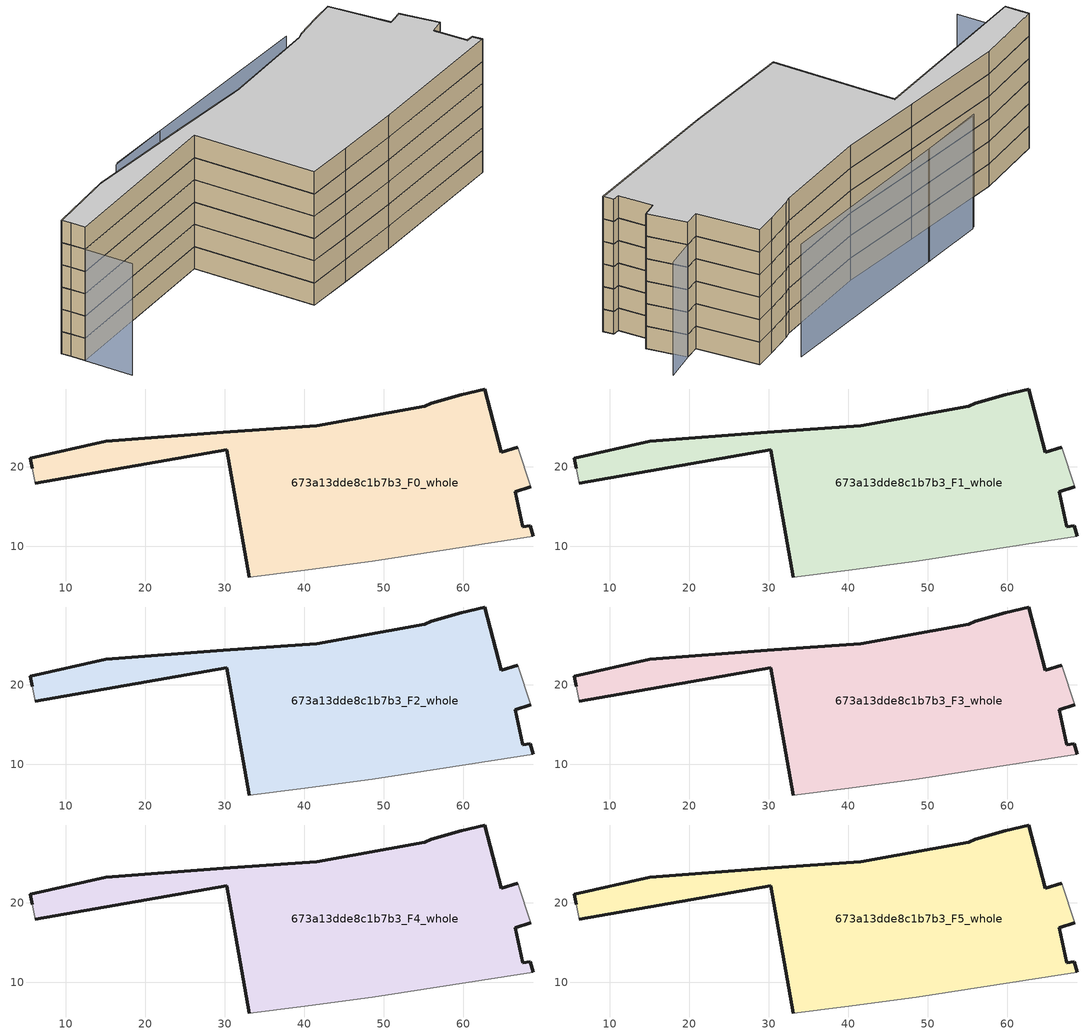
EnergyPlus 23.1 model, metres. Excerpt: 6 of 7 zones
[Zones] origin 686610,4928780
673a13dde8c1b7b3_F0_whole
 floor ground (EU_floor_Construction): 68.8,11.26 68.44,12.57 67.48,12.45 66.55,16.85 68.49,17.5 66.83,22.43 64.76,21.84 62.67,29.77 59.74,29.04 55.96,27.98 55.15,27.62 41.58,25.17 29.84,24.35 15.02,23.23 5.53,21.06 5.81,19.82 6.15,17.94 30.24,22.12 33.11,6.13 39.56,6.94 48.54,8.08 z0
 wall outside (EU_wall_Construction): 5.81,19.82 5.53,21.06 15.02,23.23 29.84,24.35 41.58,25.17 55.15,27.62 55.96,27.98 59.74,29.04 62.67,29.77 64.76,21.84 66.83,22.43 / 68.49,17.5 66.55,16.85 67.48,12.45 68.44,12.57 68.8,11.26 / 33.11,6.13 30.24,22.12 6.15,17.94 z0:3
 wall adiabatic (EU_wall_Construction): 66.83,22.43 68.49,17.5 / 68.8,11.26 48.54,8.08 39.56,6.94 33.11,6.13 / 6.15,17.94 5.81,19.82 z0:3
673a13dde8c1b7b3_F1_whole
 floor to 673a13dde8c1b7b3_F0_whole (EU_floor_Construction): 68.8,11.26 68.44,12.57 67.48,12.45 66.55,16.85 68.49,17.5 66.83,22.43 64.76,21.84 62.67,29.77 59.74,29.04 55.96,27.98 55.15,27.62 41.58,25.17 29.84,24.35 15.02,23.23 5.53,21.06 5.81,19.82 6.15,17.94 30.24,22.12 33.11,6.13 39.56,6.94 48.54,8.08 z3
 wall outside (EU_wall_Construction): 5.81,19.82 5.53,21.06 15.02,23.23 29.84,24.35 41.58,25.17 55.15,27.62 55.96,27.98 59.74,29.04 62.67,29.77 64.76,21.84 66.83,22.43 / 68.49,17.5 66.55,16.85 67.48,12.45 68.44,12.57 68.8,11.26 / 33.11,6.13 30.24,22.12 6.15,17.94 z3:6
 wall adiabatic (EU_wall_Construction): 66.83,22.43 68.49,17.5 / 68.8,11.26 48.54,8.08 39.56,6.94 33.11,6.13 / 6.15,17.94 5.81,19.82 z3:6
673a13dde8c1b7b3_F2_whole
 floor to 673a13dde8c1b7b3_F1_whole (EU_floor_Construction): 68.8,11.26 68.44,12.57 67.48,12.45 66.55,16.85 68.49,17.5 66.83,22.43 64.76,21.84 62.67,29.77 59.74,29.04 55.96,27.98 55.15,27.62 41.58,25.17 29.84,24.35 15.02,23.23 5.53,21.06 5.81,19.82 6.15,17.94 30.24,22.12 33.11,6.13 39.56,6.94 48.54,8.08 z6
 wall outside (EU_wall_Construction): 5.81,19.82 5.53,21.06 15.02,23.23 29.84,24.35 41.58,25.17 55.15,27.62 55.96,27.98 59.74,29.04 62.67,29.77 64.76,21.84 66.83,22.43 / 68.49,17.5 66.55,16.85 67.48,12.45 68.44,12.57 68.8,11.26 / 33.11,6.13 30.24,22.12 6.15,17.94 z6:9
 wall adiabatic (EU_wall_Construction): 66.83,22.43 68.49,17.5 / 68.8,11.26 48.54,8.08 39.56,6.94 33.11,6.13 / 6.15,17.94 5.81,19.82 z6:9
673a13dde8c1b7b3_F3_whole
 floor to 673a13dde8c1b7b3_F2_whole (EU_floor_Construction): 68.8,11.26 68.44,12.57 67.48,12.45 66.55,16.85 68.49,17.5 66.83,22.43 64.76,21.84 62.67,29.77 59.74,29.04 55.96,27.98 55.15,27.62 41.58,25.17 29.84,24.35 15.02,23.23 5.53,21.06 5.81,19.82 6.15,17.94 30.24,22.12 33.11,6.13 39.56,6.94 48.54,8.08 z9
 wall outside (EU_wall_Construction): 5.81,19.82 5.53,21.06 15.02,23.23 29.84,24.35 41.58,25.17 55.15,27.62 55.96,27.98 59.74,29.04 62.67,29.77 64.76,21.84 66.83,22.43 / 68.49,17.5 66.55,16.85 67.48,12.45 68.44,12.57 68.8,11.26 / 33.11,6.13 30.24,22.12 6.15,17.94 z9:12
 wall adiabatic (EU_wall_Construction): 66.83,22.43 68.49,17.5 / 68.8,11.26 48.54,8.08 39.56,6.94 33.11,6.13 / 6.15,17.94 5.81,19.82 z9:12
673a13dde8c1b7b3_F4_whole
 floor to 673a13dde8c1b7b3_F3_whole (EU_floor_Construction): 68.8,11.26 68.44,12.57 67.48,12.45 66.55,16.85 68.49,17.5 66.83,22.43 64.76,21.84 62.67,29.77 59.74,29.04 55.96,27.98 55.15,27.62 41.58,25.17 29.84,24.35 15.02,23.23 5.53,21.06 5.81,19.82 6.15,17.94 30.24,22.12 33.11,6.13 39.56,6.94 48.54,8.08 z12
 wall outside (EU_wall_Construction): 5.81,19.82 5.53,21.06 15.02,23.23 29.84,24.35 41.58,25.17 55.15,27.62 55.96,27.98 59.74,29.04 62.67,29.77 64.76,21.84 66.83,22.43 / 68.49,17.5 66.55,16.85 67.48,12.45 68.44,12.57 68.8,11.26 / 33.11,6.13 30.24,22.12 6.15,17.94 z12:15
 wall adiabatic (EU_wall_Construction): 66.83,22.43 68.49,17.5 / 68.8,11.26 48.54,8.08 39.56,6.94 33.11,6.13 / 6.15,17.94 5.81,19.82 z12:15
673a13dde8c1b7b3_F5_whole
 floor to 673a13dde8c1b7b3_F4_whole (EU_floor_Construction): 68.8,11.26 68.44,12.57 67.48,12.45 66.55,16.85 68.49,17.5 66.83,22.43 64.76,21.84 62.67,29.77 59.74,29.04 55.96,27.98 55.15,27.62 41.58,25.17 29.84,24.35 15.02,23.23 5.53,21.06 5.81,19.82 6.15,17.94 30.24,22.12 33.11,6.13 39.56,6.94 48.54,8.08 z15
 wall outside (EU_wall_Construction): 5.81,19.82 5.53,21.06 15.02,23.23 29.84,24.35 41.58,25.17 55.15,27.62 55.96,27.98 59.74,29.04 62.67,29.77 64.76,21.84 66.83,22.43 / 68.49,17.5 66.55,16.85 67.48,12.45 68.44,12.57 68.8,11.26 / 33.11,6.13 30.24,22.12 6.15,17.94 z15:18
 wall adiabatic (EU_wall_Construction): 66.83,22.43 68.49,17.5 / 68.8,11.26 48.54,8.08 39.56,6.94 33.11,6.13 / 6.15,17.94 5.81,19.82 z15:18
 ceiling to 673a13dde8c1b7b3_F6_whole (EU_floor_Construction): 62.67,29.77 64.76,21.84 66.83,22.43 68.49,17.5 66.55,16.85 67.48,12.45 68.44,12.57 68.8,11.26 48.54,8.08 39.56,6.94 33.11,6.13 30.24,22.12 6.15,17.94 5.81,19.82 5.53,21.06 15.02,23.23 29.84,24.35 41.58,25.17 55.15,27.62 55.96,27.98 59.74,29.04 z18
shading: 68.48,17.5 66.83,22.43 / 66.83,22.43 70.89,23.79 / 5.81,19.82 7.29,11.67 / 32.4,29.15 23.11,27.91 / 58.16,32.19 23.52,28.11 z0:15
[Building]
EU S2 Campaign: North Axis=0; Terrain=City; Solar Distribution=FullExterior
[Site:Location]
Bologna: Latitude=44.5; Longitude=11.25; Time Zone=1; Elevation=37
[SizingPeriod:WeatherFileDays]
AnnualSizingPeriod: Begin Month=1; Begin Day of Month=1; End Month=12; End Day of Month=31; Day of Week for Start Day=Monday; Use Weather File Daylight Saving Period=No; Use Weather File Rain and Snow Indicators=No
[MATERIAL]
EU_InternalMass_Material: Roughness=MediumRough; Thickness=0.1; Conductivity=1; Density=1800; Specific Heat=900; Thermal Absorptance=0.9; Solar Absorptance=0.7; Visible Absorptance=0.7
[MATERIAL:NOMASS] Roughness=MediumRough; Thermal Absorptance=0.9; Solar Absorptance=0.7; Visible Absorptance=0.7
Name | Thermal Resistance
EU_wall_NoMass | 0.905828
EU_floor_NoMass | 0.67114
[CONSTRUCTION]
EU_wall_Construction: EU_wall_NoMass
EU_floor_Construction: EU_floor_NoMass
EU_InternalMass_Construction: EU_InternalMass_Material
[ZONE] Type=1; Multiplier=1; Ceiling Height=autocalculate; Floor Area=autocalculate; Part of Total Floor Area=Yes
Name | Volume
673a13dde8c1b7b3_F0_whole | 2150.41
673a13dde8c1b7b3_F1_whole; 673a13dde8c1b7b3_F2_whole; 673a13dde8c1b7b3_F3_whole; 673a13dde8c1b7b3_F4_whole; 673a13dde8c1b7b3_F5_whole | 2150.4
[INTERNALMASS] Construction=EU_InternalMass_Construction; Surface Area=613.682
Name | Zone or ZoneList
673a13dde8c1b7b3_F0_whole_EU_InternalMass | 673a13dde8c1b7b3_F0_whole
673a13dde8c1b7b3_F1_whole_EU_InternalMass | 673a13dde8c1b7b3_F1_whole
673a13dde8c1b7b3_F2_whole_EU_InternalMass | 673a13dde8c1b7b3_F2_whole
673a13dde8c1b7b3_F3_whole_EU_InternalMass | 673a13dde8c1b7b3_F3_whole
673a13dde8c1b7b3_F4_whole_EU_InternalMass | 673a13dde8c1b7b3_F4_whole
673a13dde8c1b7b3_F5_whole_EU_InternalMass | 673a13dde8c1b7b3_F5_whole
[OTHEREQUIPMENT] Fuel Type=Electricity; Design Level Calculation Method=Watts/Area; Power per Zone Floor Area=1; Fraction Latent=0; Fraction Radiant=0; Fraction Lost=0; Carbon Dioxide Generation Rate=0; EndUse Subcategory=EU_Step8_InternalGains
Name | Zone or ZoneList or Space or SpaceList | Schedule
EU_Step8_InternalGain_673a13dde8c1b7b3_F0_whole_f000 | 673a13dde8c1b7b3_F0_whole | EU_Step8_GainSchedule_673a13dde8c1b7b3_F0_whole_f000
EU_Step8_InternalGain_673a13dde8c1b7b3_F1_whole_f000 | 673a13dde8c1b7b3_F1_whole | EU_Step8_GainSchedule_673a13dde8c1b7b3_F1_whole_f000
EU_Step8_InternalGain_673a13dde8c1b7b3_F2_whole_f000 | 673a13dde8c1b7b3_F2_whole | EU_Step8_GainSchedule_673a13dde8c1b7b3_F2_whole_f000
EU_Step8_InternalGain_673a13dde8c1b7b3_F3_whole_f000 | 673a13dde8c1b7b3_F3_whole | EU_Step8_GainSchedule_673a13dde8c1b7b3_F3_whole_f000
EU_Step8_InternalGain_673a13dde8c1b7b3_F4_whole_f000 | 673a13dde8c1b7b3_F4_whole | EU_Step8_GainSchedule_673a13dde8c1b7b3_F4_whole_f000
EU_Step8_InternalGain_673a13dde8c1b7b3_F5_whole_f000 | 673a13dde8c1b7b3_F5_whole | EU_Step8_GainSchedule_673a13dde8c1b7b3_F5_whole_f000
[ZONEVENTILATION:DESIGNFLOWRATE] Schedule=EU_AlwaysOn; Design Flow Rate Calculation Method=AirChanges/Hour; Air Changes per Hour=0.73129; Ventilation Type=Natural; Fan Pressure Rise=0; Fan Total Efficiency=1; Constant Term Coefficient=1; Temperature Term Coefficient=0; Velocity Term Coefficient=0; Velocity Squared Term Coefficient=0; Minimum Indoor Temperature=-100; Maximum Indoor Temperature=100; Delta Temperature=-100; Minimum Outdoor Temperature=-100; Maximum Outdoor Temperature=100; Maximum Wind Speed=40
Name | Zone or ZoneList or Space or SpaceList
EU_ConstantAir_673a13dde8c1b7b3_F0_whole | 673a13dde8c1b7b3_F0_whole
EU_ConstantAir_673a13dde8c1b7b3_F1_whole | 673a13dde8c1b7b3_F1_whole
EU_ConstantAir_673a13dde8c1b7b3_F2_whole | 673a13dde8c1b7b3_F2_whole
EU_ConstantAir_673a13dde8c1b7b3_F3_whole | 673a13dde8c1b7b3_F3_whole
EU_ConstantAir_673a13dde8c1b7b3_F4_whole | 673a13dde8c1b7b3_F4_whole
EU_ConstantAir_673a13dde8c1b7b3_F5_whole | 673a13dde8c1b7b3_F5_whole
[HVACTEMPLATE:THERMOSTAT] Constant Heating Setpoint=20; Constant Cooling Setpoint=50
EU_HeatOnly_673a13dde8c1b7b3_F0_whole; EU_HeatOnly_673a13dde8c1b7b3_F1_whole; EU_HeatOnly_673a13dde8c1b7b3_F2_whole; EU_HeatOnly_673a13dde8c1b7b3_F3_whole; EU_HeatOnly_673a13dde8c1b7b3_F4_whole; EU_HeatOnly_673a13dde8c1b7b3_F5_whole; EU_HeatOnly_673a13dde8c1b7b3_F6_whole
[HVACTEMPLATE:ZONE:IDEALLOADSAIRSYSTEM] System Availability Schedule=EU_AlwaysOn; Maximum Heating Supply Air Temperature=50; Minimum Cooling Supply Air Temperature=13; Maximum Heating Supply Air Humidity Ratio=0.0156; Minimum Cooling Supply Air Humidity Ratio=0.0077; Heating Limit=NoLimit; Cooling Limit=NoLimit; Heating Availability Schedule=EU_AlwaysOn; Cooling Availability Schedule=EU_CoolingOff; Dehumidification Control Type=ConstantSensibleHeatRatio; Cooling Sensible Heat Ratio=0.7; Dehumidification Setpoint=60; Humidification Control Type=None; Humidification Setpoint=30; Outdoor Air Method=None; Outdoor Air Flow Rate per Person=0.00944; Outdoor Air Flow Rate per Zone Floor Area=0; Outdoor Air Flow Rate per Zone=0; Demand Controlled Ventilation Type=None; Outdoor Air Economizer Type=NoEconomizer; Heat Recovery Type=None; Sensible Heat Recovery Effectiveness=0.7; Latent Heat Recovery Effectiveness=0.65
Name | Template Thermostat
673a13dde8c1b7b3_F0_whole | EU_HeatOnly_673a13dde8c1b7b3_F0_whole
673a13dde8c1b7b3_F1_whole | EU_HeatOnly_673a13dde8c1b7b3_F1_whole
673a13dde8c1b7b3_F2_whole | EU_HeatOnly_673a13dde8c1b7b3_F2_whole
673a13dde8c1b7b3_F3_whole | EU_HeatOnly_673a13dde8c1b7b3_F3_whole
673a13dde8c1b7b3_F4_whole | EU_HeatOnly_673a13dde8c1b7b3_F4_whole
673a13dde8c1b7b3_F5_whole | EU_HeatOnly_673a13dde8c1b7b3_F5_whole
[SIZING:ZONE] Zone Cooling Design Supply Air Temperature Input Method=SupplyAirTemperature; Zone Cooling Design Supply Air Temperature=13; Zone Heating Design Supply Air Temperature Input Method=SupplyAirTemperature; Zone Heating Design Supply Air Temperature=50; Zone Cooling Design Supply Air Humidity Ratio=0.008; Zone Heating Design Supply Air Humidity Ratio=0.008; Cooling Design Air Flow Method=DesignDay; Cooling Design Air Flow Rate=0; Cooling Minimum Air Flow per Zone Floor Area=0.000762; Cooling Minimum Air Flow=0; Cooling Minimum Air Flow Fraction=0.2; Heating Design Air Flow Method=DesignDay; Heating Design Air Flow Rate=0; Heating Maximum Air Flow per Zone Floor Area=0.002032; Heating Maximum Air Flow=0.141576; Heating Maximum Air Flow Fraction=0.3; Account for Dedicated Outdoor Air System=No; Dedicated Outdoor Air System Control Strategy=NeutralSupplyAir; Dedicated Outdoor Air Low Setpoint Temperature for Design=autosize; Dedicated Outdoor Air High Setpoint Temperature for Design=autosize; Zone Load Sizing Method=Sensible Load Only No Latent Load; Zone Latent Cooling Design Supply Air Humidity Ratio Input Method=HumidityRatioDifference; Zone Cooling Design Supply Air Humidity Ratio Difference=0.005; Zone Latent Heating Design Supply Air Humidity Ratio Input Method=HumidityRatioDifference; Zone Humidification Design Supply Air Humidity Ratio Difference=0.005
673a13dde8c1b7b3_F0_whole; 673a13dde8c1b7b3_F1_whole; 673a13dde8c1b7b3_F2_whole; 673a13dde8c1b7b3_F3_whole; 673a13dde8c1b7b3_F4_whole; 673a13dde8c1b7b3_F5_whole
[SCHEDULE:CONSTANT]
Name | Hourly Value
EU_AlwaysOn | 1
EU_CoolingOff | 0
[SCHEDULE:FILE] Column Number=1; Rows to Skip at Top=0; Number of Hours of Data=8760; Column Separator=Comma; Interpolate to Timestep=No; Minutes per Item=60; Adjust Schedule for Daylight Savings=Yes
Name | File
EU_Step8_GainSchedule_673a13dde8c1b7b3_F0_whole_f000 | ../../schedules/673a13dde8c1b7b3/673a13dde8c1b7b3_F0_whole_f000_gain.csv
EU_Step8_GainSchedule_673a13dde8c1b7b3_F1_whole_f000 | ../../schedules/673a13dde8c1b7b3/673a13dde8c1b7b3_F1_whole_f000_gain.csv
EU_Step8_GainSchedule_673a13dde8c1b7b3_F2_whole_f000 | ../../schedules/673a13dde8c1b7b3/673a13dde8c1b7b3_F2_whole_f000_gain.csv
EU_Step8_GainSchedule_673a13dde8c1b7b3_F3_whole_f000 | ../../schedules/673a13dde8c1b7b3/673a13dde8c1b7b3_F3_whole_f000_gain.csv
EU_Step8_GainSchedule_673a13dde8c1b7b3_F4_whole_f000 | ../../schedules/673a13dde8c1b7b3/673a13dde8c1b7b3_F4_whole_f000_gain.csv
EU_Step8_GainSchedule_673a13dde8c1b7b3_F5_whole_f000 | ../../schedules/673a13dde8c1b7b3/673a13dde8c1b7b3_F5_whole_f000_gain.csv
